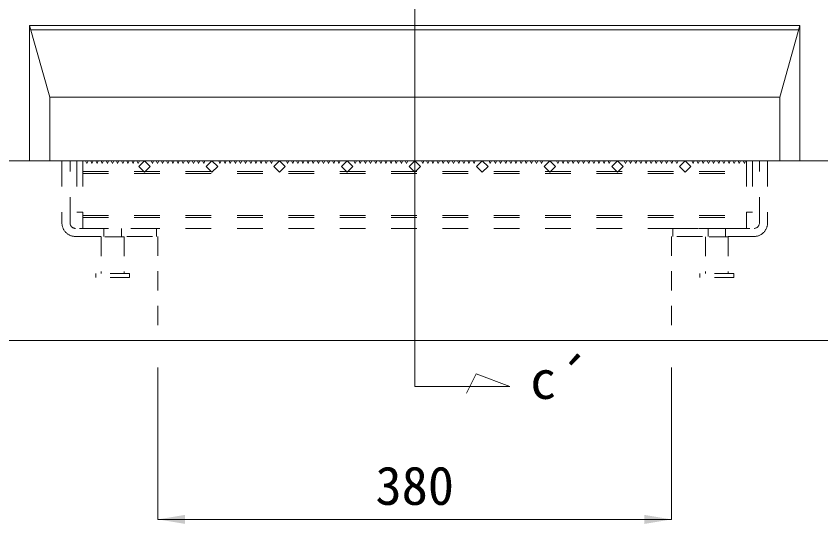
# Model space of a CAD drawing. Units: millimetres at full size; details may follow other scales. Extents: x 5964 to 125098, y -10801 to 28073.
# Drawn here: x 30996 to 31591, y 8536 to 8912 of the extents above; entities that cross this region are included whole.
import ezdxf
from ezdxf.enums import TextEntityAlignment as Align

# ---------------------------------------------------------------- set-up
doc = ezdxf.new("R2010")
doc.units = ezdxf.units.MM
doc.header["$LTSCALE"] = 19
doc.linetypes.add('USER1', pattern=[1.35, 0.75, -0.6])
doc.linetypes.add('USER3', pattern=[2, 1, -1])
for name, color, linetype, lineweight in [('0_2', 7, 'Continuous', 20), ('インサート', 3, 'USER1', 9), ('グレーチング', 7, 'USER1', 5), ('寸法線', 7, 'Continuous', 9), ('本体', 2, 'Continuous', 9)]:
    doc.layers.add(name, color=color, linetype=linetype, lineweight=lineweight)
doc.styles.add('ＭＳ ゴシック', font='')
doc.styles.get('ＭＳ ゴシック').set_extended_font_data('MS Gothic')

# ---------------------------------------------------------------- blocks, each defined once
blk = doc.blocks.new('filled_arrow')
at = {"color": 0, "linetype": 'Continuous', "lineweight": -2}
blk.add_solid([(7.5, 1.25), (0, 0), (7.5, -1.25)], dxfattribs=at)

msp = doc.modelspace()

# ---------------------------------------------------------------- linework, layer by layer
at = {"layer": 'インサート'}
for p, q in [((31058.86, 8748.29), (31058.86, 8721.29)), ((31075.86, 8748.29), (31058.86, 8748.29)), ((31075.86, 8748.29), (31075.86, 8721.29)), ((31505.86, 8748.29), (31505.86, 8721.29)), ((31522.86, 8748.29), (31505.86, 8748.29)), ((31522.86, 8748.29), (31522.86, 8721.29)), ((31079.86, 8721.29), (31054.86, 8721.29)), ((31054.86, 8721.29), (31054.86, 8718.29)), ((31079.86, 8718.29), (31054.86, 8718.29)), ((31079.86, 8721.29), (31079.86, 8718.29)), ((31526.86, 8721.29), (31501.86, 8721.29)), ((31501.86, 8721.29), (31501.86, 8718.29)), ((31526.86, 8718.29), (31501.86, 8718.29)), ((31526.86, 8721.29), (31526.86, 8718.29))]:
    msp.add_line(p, q, dxfattribs=at)
at = {"layer": 'グレーチング', "linetype": 'USER3'}
for p, q in [((31029.86, 8804.66), (31029.86, 8758.66)), ((31029.86, 8804.66), (31035.86, 8804.66)), ((31035.86, 8758.66), (31035.86, 8804.66)), ((31040.86, 8804.66), (31040.86, 8766.66)), ((31040.86, 8804.66), (31045.36, 8804.66)), ((31045.36, 8804.66), (31536.36, 8804.66)), ((31045.36, 8804.66), (31045.36, 8754.66)), ((31045.36, 8804.66), (31045.36, 8766.66)), ((31045.36, 8804.66), (31047.36, 8804.66)), ((31047.36, 8804.66), (31048.26, 8802.56)), ((31048.26, 8802.56), (31049.16, 8804.66)), ((31049.16, 8804.66), (31051.16, 8804.66)), ((31051.16, 8804.66), (31052.06, 8802.56)), ((31052.06, 8802.56), (31052.96, 8804.66)), ((31052.96, 8804.66), (31054.96, 8804.66)), ((31054.96, 8804.66), (31055.86, 8802.56)), ((31055.86, 8802.56), (31056.76, 8804.66)), ((31056.76, 8804.66), (31058.76, 8804.66)), ((31058.76, 8804.66), (31059.66, 8802.56)), ((31059.66, 8802.56), (31060.56, 8804.66)), ((31060.56, 8804.66), (31062.56, 8804.66)), ((31062.56, 8804.66), (31063.46, 8802.56)), ((31063.46, 8802.56), (31064.36, 8804.66)), ((31064.36, 8804.66), (31066.36, 8804.66)), ((31066.36, 8804.66), (31067.26, 8802.56)), ((31067.26, 8802.56), (31068.16, 8804.66)), ((31068.16, 8804.66), (31070.16, 8804.66)), ((31070.16, 8804.66), (31071.06, 8802.56)), ((31071.06, 8802.56), (31071.96, 8804.66)), ((31071.96, 8804.66), (31073.96, 8804.66)), ((31073.96, 8804.66), (31074.86, 8802.56)), ((31074.86, 8802.56), (31075.76, 8804.66)), ((31075.76, 8804.66), (31077.76, 8804.66)), ((31077.76, 8804.66), (31078.66, 8802.56)), ((31078.66, 8802.56), (31079.56, 8804.66)), ((31079.56, 8804.66), (31081.56, 8804.66)), ((31081.56, 8804.66), (31082.46, 8802.56)), ((31082.46, 8802.56), (31083.36, 8804.66)), ((31083.36, 8804.66), (31085.36, 8804.66)), ((31085.36, 8804.66), (31086.26, 8802.56)), ((31086.26, 8802.56), (31087.16, 8804.66)), ((31090.86, 8804.66), (31086.62, 8800.42)), ((31086.62, 8800.42), (31090.86, 8796.17)), ((31095.1, 8800.42), (31090.86, 8804.66)), ((31090.86, 8796.17), (31095.1, 8800.42)), ((31093.86, 8804.66), (31095.86, 8804.66)), ((31095.86, 8804.66), (31096.76, 8802.56)), ((31096.76, 8802.56), (31097.66, 8804.66)), ((31097.66, 8804.66), (31099.66, 8804.66)), ((31099.66, 8804.66), (31100.56, 8802.56)), ((31100.56, 8802.56), (31101.46, 8804.66)), ((31101.46, 8804.66), (31103.46, 8804.66)), ((31103.46, 8804.66), (31104.36, 8802.56)), ((31104.36, 8802.56), (31105.26, 8804.66)), ((31105.26, 8804.66), (31107.26, 8804.66)), ((31107.26, 8804.66), (31108.16, 8802.56)), ((31108.16, 8802.56), (31109.06, 8804.66)), ((31109.06, 8804.66), (31111.06, 8804.66)), ((31111.06, 8804.66), (31111.96, 8802.56)), ((31111.96, 8802.56), (31112.86, 8804.66)), ((31112.86, 8804.66), (31114.86, 8804.66)), ((31114.86, 8804.66), (31115.76, 8802.56)), ((31115.76, 8802.56), (31116.66, 8804.66)), ((31116.66, 8804.66), (31118.66, 8804.66)), ((31118.66, 8804.66), (31119.56, 8802.56)), ((31119.56, 8802.56), (31120.46, 8804.66)), ((31120.46, 8804.66), (31122.46, 8804.66)), ((31122.46, 8804.66), (31123.36, 8802.56)), ((31123.36, 8802.56), (31124.26, 8804.66)), ((31124.26, 8804.66), (31126.26, 8804.66)), ((31126.26, 8804.66), (31127.16, 8802.56)), ((31127.16, 8802.56), (31128.06, 8804.66)), ((31128.06, 8804.66), (31130.06, 8804.66)), ((31130.06, 8804.66), (31130.96, 8802.56)), ((31130.96, 8802.56), (31131.86, 8804.66)), ((31131.86, 8804.66), (31133.86, 8804.66)), ((31133.86, 8804.66), (31134.76, 8802.56)), ((31134.76, 8802.56), (31135.66, 8804.66)), ((31135.66, 8804.66), (31137.86, 8804.66)), ((31140.86, 8804.66), (31136.62, 8800.42)), ((31136.62, 8800.42), (31140.86, 8796.17)), ((31145.1, 8800.42), (31140.86, 8804.66)), ((31140.86, 8796.17), (31145.1, 8800.42)), ((31143.86, 8804.66), (31145.86, 8804.66)), ((31145.86, 8804.66), (31146.76, 8802.56)), ((31146.76, 8802.56), (31147.66, 8804.66)), ((31147.66, 8804.66), (31149.66, 8804.66)), ((31149.66, 8804.66), (31150.56, 8802.56)), ((31150.56, 8802.56), (31151.46, 8804.66)), ((31151.46, 8804.66), (31153.46, 8804.66)), ((31153.46, 8804.66), (31154.36, 8802.56)), ((31154.36, 8802.56), (31155.26, 8804.66)), ((31155.26, 8804.66), (31157.26, 8804.66)), ((31157.26, 8804.66), (31158.16, 8802.56)), ((31158.16, 8802.56), (31159.06, 8804.66)), ((31159.06, 8804.66), (31161.06, 8804.66)), ((31161.06, 8804.66), (31161.96, 8802.56)), ((31161.96, 8802.56), (31162.86, 8804.66)), ((31162.86, 8804.66), (31164.86, 8804.66)), ((31164.86, 8804.66), (31165.76, 8802.56)), ((31165.76, 8802.56), (31166.66, 8804.66)), ((31166.66, 8804.66), (31168.66, 8804.66)), ((31168.66, 8804.66), (31169.56, 8802.56)), ((31169.56, 8802.56), (31170.46, 8804.66)), ((31170.46, 8804.66), (31172.46, 8804.66)), ((31172.46, 8804.66), (31173.36, 8802.56)), ((31173.36, 8802.56), (31174.26, 8804.66)), ((31174.26, 8804.66), (31176.26, 8804.66)), ((31176.26, 8804.66), (31177.16, 8802.56)), ((31177.16, 8802.56), (31178.06, 8804.66)), ((31178.06, 8804.66), (31180.06, 8804.66)), ((31180.06, 8804.66), (31180.96, 8802.56)), ((31180.96, 8802.56), (31181.86, 8804.66)), ((31181.86, 8804.66), (31183.86, 8804.66)), ((31183.86, 8804.66), (31184.76, 8802.56)), ((31184.76, 8802.56), (31185.66, 8804.66)), ((31185.66, 8804.66), (31187.86, 8804.66)), ((31190.86, 8804.66), (31186.62, 8800.42)), ((31186.62, 8800.42), (31190.86, 8796.17)), ((31195.1, 8800.42), (31190.86, 8804.66)), ((31190.86, 8796.17), (31195.1, 8800.42)), ((31193.86, 8804.66), (31195.86, 8804.66)), ((31195.86, 8804.66), (31196.76, 8802.56)), ((31196.76, 8802.56), (31197.66, 8804.66)), ((31197.66, 8804.66), (31199.66, 8804.66)), ((31199.66, 8804.66), (31200.56, 8802.56)), ((31200.56, 8802.56), (31201.46, 8804.66)), ((31201.46, 8804.66), (31203.46, 8804.66)), ((31203.46, 8804.66), (31204.36, 8802.56)), ((31204.36, 8802.56), (31205.26, 8804.66)), ((31205.26, 8804.66), (31207.26, 8804.66)), ((31207.26, 8804.66), (31208.16, 8802.56)), ((31208.16, 8802.56), (31209.06, 8804.66)), ((31209.06, 8804.66), (31211.06, 8804.66)), ((31211.06, 8804.66), (31211.96, 8802.56)), ((31211.96, 8802.56), (31212.86, 8804.66)), ((31212.86, 8804.66), (31214.86, 8804.66)), ((31214.86, 8804.66), (31215.76, 8802.56)), ((31215.76, 8802.56), (31216.66, 8804.66)), ((31216.66, 8804.66), (31218.66, 8804.66)), ((31218.66, 8804.66), (31219.56, 8802.56)), ((31219.56, 8802.56), (31220.46, 8804.66)), ((31220.46, 8804.66), (31222.46, 8804.66)), ((31222.46, 8804.66), (31223.36, 8802.56)), ((31223.36, 8802.56), (31224.26, 8804.66)), ((31224.26, 8804.66), (31226.26, 8804.66)), ((31226.26, 8804.66), (31227.16, 8802.56)), ((31227.16, 8802.56), (31228.06, 8804.66)), ((31228.06, 8804.66), (31230.06, 8804.66)), ((31230.06, 8804.66), (31230.96, 8802.56)), ((31230.96, 8802.56), (31231.86, 8804.66)), ((31231.86, 8804.66), (31233.86, 8804.66)), ((31233.86, 8804.66), (31234.76, 8802.56)), ((31234.76, 8802.56), (31235.66, 8804.66)), ((31235.66, 8804.66), (31237.86, 8804.66)), ((31240.86, 8804.66), (31236.62, 8800.42)), ((31236.62, 8800.42), (31240.86, 8796.17)), ((31245.1, 8800.42), (31240.86, 8804.66)), ((31240.86, 8796.17), (31245.1, 8800.42)), ((31243.86, 8804.66), (31245.86, 8804.66)), ((31245.86, 8804.66), (31246.76, 8802.56)), ((31246.76, 8802.56), (31247.66, 8804.66)), ((31247.66, 8804.66), (31249.66, 8804.66)), ((31249.66, 8804.66), (31250.56, 8802.56)), ((31250.56, 8802.56), (31251.46, 8804.66)), ((31251.46, 8804.66), (31253.46, 8804.66)), ((31253.46, 8804.66), (31254.36, 8802.56)), ((31254.36, 8802.56), (31255.26, 8804.66)), ((31255.26, 8804.66), (31257.26, 8804.66)), ((31257.26, 8804.66), (31258.16, 8802.56)), ((31258.16, 8802.56), (31259.06, 8804.66)), ((31259.06, 8804.66), (31261.06, 8804.66)), ((31261.06, 8804.66), (31261.96, 8802.56)), ((31261.96, 8802.56), (31262.86, 8804.66)), ((31262.86, 8804.66), (31264.86, 8804.66)), ((31264.86, 8804.66), (31265.76, 8802.56)), ((31265.76, 8802.56), (31266.66, 8804.66)), ((31266.66, 8804.66), (31268.66, 8804.66)), ((31268.66, 8804.66), (31269.56, 8802.56)), ((31269.56, 8802.56), (31270.46, 8804.66)), ((31270.46, 8804.66), (31272.46, 8804.66)), ((31272.46, 8804.66), (31273.36, 8802.56)), ((31273.36, 8802.56), (31274.26, 8804.66)), ((31274.26, 8804.66), (31276.26, 8804.66)), ((31276.26, 8804.66), (31277.16, 8802.56)), ((31277.16, 8802.56), (31278.06, 8804.66)), ((31278.06, 8804.66), (31280.06, 8804.66)), ((31280.06, 8804.66), (31280.96, 8802.56)), ((31280.96, 8802.56), (31281.86, 8804.66)), ((31281.86, 8804.66), (31283.86, 8804.66)), ((31283.86, 8804.66), (31284.76, 8802.56)), ((31284.76, 8802.56), (31285.66, 8804.66)), ((31285.66, 8804.66), (31287.86, 8804.66)), ((31290.86, 8804.66), (31286.62, 8800.42)), ((31286.62, 8800.42), (31290.86, 8796.17)), ((31295.1, 8800.42), (31290.86, 8804.66)), ((31290.86, 8796.17), (31295.1, 8800.42)), ((31293.86, 8804.66), (31295.86, 8804.66)), ((31295.86, 8804.66), (31296.76, 8802.56)), ((31296.76, 8802.56), (31297.66, 8804.66)), ((31297.66, 8804.66), (31299.66, 8804.66)), ((31299.66, 8804.66), (31300.56, 8802.56)), ((31300.56, 8802.56), (31301.46, 8804.66)), ((31301.46, 8804.66), (31303.46, 8804.66)), ((31303.46, 8804.66), (31304.36, 8802.56)), ((31304.36, 8802.56), (31305.26, 8804.66)), ((31305.26, 8804.66), (31307.26, 8804.66)), ((31307.26, 8804.66), (31308.16, 8802.56)), ((31308.16, 8802.56), (31309.06, 8804.66)), ((31309.06, 8804.66), (31311.06, 8804.66)), ((31311.06, 8804.66), (31311.96, 8802.56)), ((31311.96, 8802.56), (31312.86, 8804.66)), ((31312.86, 8804.66), (31314.86, 8804.66)), ((31314.86, 8804.66), (31315.76, 8802.56)), ((31315.76, 8802.56), (31316.66, 8804.66)), ((31316.66, 8804.66), (31318.66, 8804.66)), ((31318.66, 8804.66), (31319.56, 8802.56)), ((31319.56, 8802.56), (31320.46, 8804.66)), ((31320.46, 8804.66), (31322.46, 8804.66)), ((31322.46, 8804.66), (31323.36, 8802.56)), ((31323.36, 8802.56), (31324.26, 8804.66)), ((31324.26, 8804.66), (31326.26, 8804.66)), ((31326.26, 8804.66), (31327.16, 8802.56)), ((31327.16, 8802.56), (31328.06, 8804.66)), ((31328.06, 8804.66), (31330.06, 8804.66)), ((31330.06, 8804.66), (31330.96, 8802.56)), ((31330.96, 8802.56), (31331.86, 8804.66)), ((31331.86, 8804.66), (31333.86, 8804.66)), ((31333.86, 8804.66), (31334.76, 8802.56)), ((31334.76, 8802.56), (31335.66, 8804.66)), ((31335.66, 8804.66), (31337.86, 8804.66)), ((31340.86, 8804.66), (31336.62, 8800.42)), ((31336.62, 8800.42), (31340.86, 8796.17)), ((31345.1, 8800.42), (31340.86, 8804.66)), ((31340.86, 8796.17), (31345.1, 8800.42)), ((31343.86, 8804.66), (31345.86, 8804.66)), ((31345.86, 8804.66), (31346.76, 8802.56)), ((31346.76, 8802.56), (31347.66, 8804.66)), ((31347.66, 8804.66), (31349.66, 8804.66)), ((31349.66, 8804.66), (31350.56, 8802.56)), ((31350.56, 8802.56), (31351.46, 8804.66)), ((31351.46, 8804.66), (31353.46, 8804.66)), ((31353.46, 8804.66), (31354.36, 8802.56)), ((31354.36, 8802.56), (31355.26, 8804.66)), ((31355.26, 8804.66), (31357.26, 8804.66)), ((31357.26, 8804.66), (31358.16, 8802.56)), ((31358.16, 8802.56), (31359.06, 8804.66)), ((31359.06, 8804.66), (31361.06, 8804.66)), ((31361.06, 8804.66), (31361.96, 8802.56)), ((31361.96, 8802.56), (31362.86, 8804.66)), ((31362.86, 8804.66), (31364.86, 8804.66)), ((31364.86, 8804.66), (31365.76, 8802.56)), ((31365.76, 8802.56), (31366.66, 8804.66)), ((31366.66, 8804.66), (31368.66, 8804.66)), ((31368.66, 8804.66), (31369.56, 8802.56)), ((31369.56, 8802.56), (31370.46, 8804.66)), ((31370.46, 8804.66), (31372.46, 8804.66)), ((31372.46, 8804.66), (31373.36, 8802.56)), ((31373.36, 8802.56), (31374.26, 8804.66)), ((31374.26, 8804.66), (31376.26, 8804.66)), ((31376.26, 8804.66), (31377.16, 8802.56)), ((31377.16, 8802.56), (31378.06, 8804.66)), ((31378.06, 8804.66), (31380.06, 8804.66)), ((31380.06, 8804.66), (31380.96, 8802.56)), ((31380.96, 8802.56), (31381.86, 8804.66)), ((31381.86, 8804.66), (31383.86, 8804.66)), ((31383.86, 8804.66), (31384.76, 8802.56)), ((31384.76, 8802.56), (31385.66, 8804.66)), ((31385.66, 8804.66), (31387.86, 8804.66)), ((31390.86, 8804.66), (31386.62, 8800.42)), ((31386.62, 8800.42), (31390.86, 8796.17)), ((31395.1, 8800.42), (31390.86, 8804.66)), ((31390.86, 8796.17), (31395.1, 8800.42)), ((31393.86, 8804.66), (31395.86, 8804.66)), ((31395.86, 8804.66), (31396.76, 8802.56)), ((31396.76, 8802.56), (31397.66, 8804.66)), ((31397.66, 8804.66), (31399.66, 8804.66)), ((31399.66, 8804.66), (31400.56, 8802.56)), ((31400.56, 8802.56), (31401.46, 8804.66)), ((31401.46, 8804.66), (31403.46, 8804.66)), ((31403.46, 8804.66), (31404.36, 8802.56)), ((31404.36, 8802.56), (31405.26, 8804.66)), ((31405.26, 8804.66), (31407.26, 8804.66)), ((31407.26, 8804.66), (31408.16, 8802.56)), ((31408.16, 8802.56), (31409.06, 8804.66)), ((31409.06, 8804.66), (31411.06, 8804.66)), ((31411.06, 8804.66), (31411.96, 8802.56)), ((31411.96, 8802.56), (31412.86, 8804.66)), ((31412.86, 8804.66), (31414.86, 8804.66)), ((31414.86, 8804.66), (31415.76, 8802.56)), ((31415.76, 8802.56), (31416.66, 8804.66)), ((31416.66, 8804.66), (31418.66, 8804.66)), ((31418.66, 8804.66), (31419.56, 8802.56)), ((31419.56, 8802.56), (31420.46, 8804.66)), ((31420.46, 8804.66), (31422.46, 8804.66)), ((31422.46, 8804.66), (31423.36, 8802.56)), ((31423.36, 8802.56), (31424.26, 8804.66)), ((31424.26, 8804.66), (31426.26, 8804.66)), ((31426.26, 8804.66), (31427.16, 8802.56)), ((31427.16, 8802.56), (31428.06, 8804.66)), ((31428.06, 8804.66), (31430.06, 8804.66)), ((31430.06, 8804.66), (31430.96, 8802.56)), ((31430.96, 8802.56), (31431.86, 8804.66)), ((31431.86, 8804.66), (31433.86, 8804.66)), ((31433.86, 8804.66), (31434.76, 8802.56)), ((31434.76, 8802.56), (31435.66, 8804.66)), ((31435.66, 8804.66), (31437.86, 8804.66)), ((31440.86, 8804.66), (31436.62, 8800.42)), ((31436.62, 8800.42), (31440.86, 8796.17)), ((31445.1, 8800.42), (31440.86, 8804.66)), ((31440.86, 8796.17), (31445.1, 8800.42)), ((31443.86, 8804.66), (31445.86, 8804.66)), ((31445.86, 8804.66), (31446.76, 8802.56)), ((31446.76, 8802.56), (31447.66, 8804.66)), ((31447.66, 8804.66), (31449.66, 8804.66)), ((31449.66, 8804.66), (31450.56, 8802.56)), ((31450.56, 8802.56), (31451.46, 8804.66)), ((31451.46, 8804.66), (31453.46, 8804.66)), ((31453.46, 8804.66), (31454.36, 8802.56)), ((31454.36, 8802.56), (31455.26, 8804.66)), ((31455.26, 8804.66), (31457.26, 8804.66)), ((31457.26, 8804.66), (31458.16, 8802.56)), ((31458.16, 8802.56), (31459.06, 8804.66)), ((31459.06, 8804.66), (31461.06, 8804.66)), ((31461.06, 8804.66), (31461.96, 8802.56)), ((31461.96, 8802.56), (31462.86, 8804.66)), ((31462.86, 8804.66), (31464.86, 8804.66)), ((31464.86, 8804.66), (31465.76, 8802.56)), ((31465.76, 8802.56), (31466.66, 8804.66)), ((31466.66, 8804.66), (31468.66, 8804.66)), ((31468.66, 8804.66), (31469.56, 8802.56)), ((31469.56, 8802.56), (31470.46, 8804.66)), ((31470.46, 8804.66), (31472.46, 8804.66)), ((31472.46, 8804.66), (31473.36, 8802.56)), ((31473.36, 8802.56), (31474.26, 8804.66)), ((31474.26, 8804.66), (31476.26, 8804.66)), ((31476.26, 8804.66), (31477.16, 8802.56)), ((31477.16, 8802.56), (31478.06, 8804.66)), ((31478.06, 8804.66), (31480.06, 8804.66)), ((31480.06, 8804.66), (31480.96, 8802.56)), ((31480.96, 8802.56), (31481.86, 8804.66)), ((31481.86, 8804.66), (31483.86, 8804.66)), ((31483.86, 8804.66), (31484.76, 8802.56)), ((31484.76, 8802.56), (31485.66, 8804.66)), ((31485.66, 8804.66), (31487.86, 8804.66)), ((31490.86, 8804.66), (31486.62, 8800.42)), ((31486.62, 8800.42), (31490.86, 8796.17)), ((31495.1, 8800.42), (31490.86, 8804.66)), ((31490.86, 8796.17), (31495.1, 8800.42)), ((31493.86, 8804.66), (31495.86, 8804.66)), ((31495.86, 8804.66), (31496.76, 8802.56)), ((31496.76, 8802.56), (31497.66, 8804.66)), ((31497.66, 8804.66), (31499.66, 8804.66)), ((31499.66, 8804.66), (31500.56, 8802.56)), ((31500.56, 8802.56), (31501.46, 8804.66)), ((31501.46, 8804.66), (31503.46, 8804.66)), ((31503.46, 8804.66), (31504.36, 8802.56)), ((31504.36, 8802.56), (31505.26, 8804.66)), ((31505.26, 8804.66), (31507.26, 8804.66)), ((31507.26, 8804.66), (31508.16, 8802.56)), ((31508.16, 8802.56), (31509.06, 8804.66)), ((31509.06, 8804.66), (31511.06, 8804.66)), ((31511.06, 8804.66), (31511.96, 8802.56)), ((31511.96, 8802.56), (31512.86, 8804.66)), ((31512.86, 8804.66), (31514.86, 8804.66)), ((31514.86, 8804.66), (31515.76, 8802.56)), ((31515.76, 8802.56), (31516.66, 8804.66)), ((31516.66, 8804.66), (31518.66, 8804.66)), ((31518.66, 8804.66), (31519.56, 8802.56)), ((31519.56, 8802.56), (31520.46, 8804.66)), ((31520.46, 8804.66), (31522.46, 8804.66)), ((31522.46, 8804.66), (31523.36, 8802.56)), ((31523.36, 8802.56), (31524.26, 8804.66)), ((31524.26, 8804.66), (31526.26, 8804.66)), ((31526.26, 8804.66), (31527.16, 8802.56)), ((31527.16, 8802.56), (31528.06, 8804.66)), ((31528.06, 8804.66), (31530.06, 8804.66)), ((31530.06, 8804.66), (31530.96, 8802.56)), ((31530.96, 8802.56), (31531.86, 8804.66)), ((31531.86, 8804.66), (31533.86, 8804.66)), ((31533.86, 8804.66), (31534.76, 8802.56)), ((31534.76, 8802.56), (31535.66, 8804.66)), ((31540.86, 8804.66), (31536.36, 8804.66)), ((31536.36, 8804.66), (31536.36, 8754.66)), ((31536.36, 8804.66), (31536.36, 8766.66)), ((31540.86, 8804.66), (31540.86, 8766.66)), ((31545.86, 8758.66), (31545.86, 8804.66)), ((31551.86, 8804.66), (31545.86, 8804.66)), ((31551.86, 8804.66), (31551.86, 8758.66)), ((31045.36, 8796.66), (31536.36, 8796.66)), ((31045.36, 8795.16), (31536.36, 8795.16)), ((31040.86, 8766.66), (31045.36, 8766.66)), ((31540.86, 8766.66), (31536.36, 8766.66)), ((31045.36, 8764.16), (31536.36, 8764.16)), ((31045.36, 8762.66), (31536.36, 8762.66)), ((31099.86, 8754.66), (31039.86, 8754.66)), ((31045.36, 8754.66), (31536.36, 8754.66)), ((31060.86, 8754.66), (31060.86, 8748.66)), ((31073.86, 8754.66), (31073.86, 8748.66)), ((31099.86, 8748.66), (31099.86, 8754.66)), ((31481.86, 8754.66), (31541.86, 8754.66)), ((31481.86, 8748.66), (31481.86, 8754.66)), ((31507.86, 8754.66), (31507.86, 8748.66)), ((31520.86, 8754.66), (31520.86, 8748.66)), ((31039.86, 8748.66), (31099.86, 8748.66)), ((31541.86, 8748.66), (31481.86, 8748.66))]:
    msp.add_line(p, q, dxfattribs=at)
for centre, radius, start, end in [((31039.86, 8758.66), 10, 180, 270), ((31039.86, 8758.66), 4, 180, 270), ((31541.86, 8758.66), 4, 270, 0), ((31541.86, 8758.66), 10, 270, 0)]:
    msp.add_arc(centre, radius, start, end, dxfattribs=at)
at = {"layer": '寸法線'}
for p, q in [((31290.86, 9041.68), (31290.86, 8637.76)), ((31100.86, 8651.72), (31100.86, 8539.28)), ((31480.86, 8651.72), (31480.86, 8539.28)), ((31336.36, 8646.96), (31329.2, 8632.64)), ((31361.11, 8637.76), (31336.36, 8646.96)), ((31290.86, 8637.76), (31361.11, 8637.76)), ((31319.47, 8637.76), (31361.11, 8637.76)), ((31100.86, 8539.28), (31480.86, 8539.28))]:
    msp.add_line(p, q, dxfattribs=at)
at = {"layer": '本体'}
for p, q in [((31005.86, 8904.72), (31575.86, 8904.72)), ((31020.86, 8851.72), (31005.86, 8904.72)), ((31005.86, 8904.72), (31005.86, 8804.72)), ((31560.86, 8851.72), (31575.86, 8904.72)), ((31575.86, 8904.72), (31575.86, 8804.72)), ((31020.86, 8851.72), (31560.86, 8851.72)), ((31020.86, 8851.72), (31020.86, 8804.72)), ((31560.86, 8851.72), (31560.86, 8804.72))]:
    msp.add_line(p, q, dxfattribs=at)
at = {"layer": '本体', "color": 4, "lineweight": 5}
msp.add_line((31006.71, 8901.72), (31575.01, 8901.72), dxfattribs=at)
at = {"layer": '本体', "lineweight": 20}
for p, q in [((30799.88, 8804.72), (31781.84, 8804.72)), ((30791.86, 8671.72), (31789.86, 8671.72))]:
    msp.add_line(p, q, dxfattribs=at)
at = {"layer": '本体', "linetype": 'USER1'}
for p, q in [((31100.86, 8748.6), (31100.86, 8671.72)), ((31480.86, 8748.6), (31480.86, 8671.72))]:
    msp.add_line(p, q, dxfattribs=at)

# ---------------------------------------------------------------- block references
at = {"layer": '寸法線', "xscale": 2.67, "yscale": 2.67}
msp.add_blockref('filled_arrow', (31100.86, 8539.28), dxfattribs=at)
at = {"layer": '寸法線', "xscale": 2.67, "yscale": 2.67, "rotation": 180}
msp.add_blockref('filled_arrow', (31480.86, 8539.28), dxfattribs=at)

# ---------------------------------------------------------------- texts
at = {"layer": '0_2', "style": 'ＭＳ ゴシック'}
msp.add_text('c´', height=28.48, dxfattribs=at).set_placement((31397.66, 8642.72), align=Align.MIDDLE_CENTER)
at = {"layer": '寸法線', "style": 'ＭＳ ゴシック'}
msp.add_text('380', height=28.48, dxfattribs=at).set_placement((31290.86, 8564.28), align=Align.MIDDLE_CENTER)

doc.saveas('drawing.dxf')
